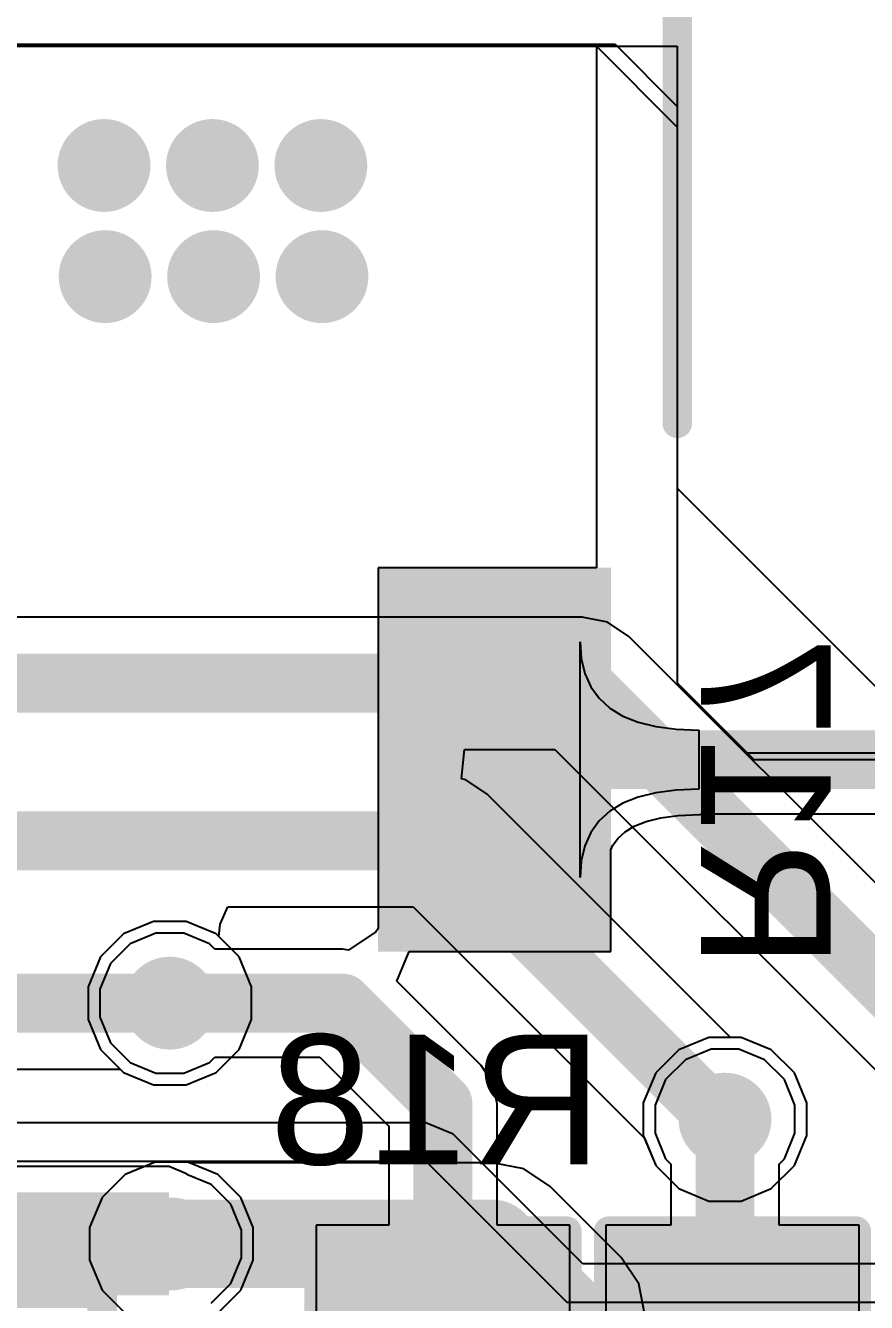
# Model space of a CAD drawing. Header units: millimetres. Extents: x -6 to 110, y 0 to 86.
# Drawn here: x 4.99 to 8.61, y 21.16 to 26.66 of the extents above; entities that cross this region are included whole.
import ezdxf

# ---------------------------------------------------------------- set-up
doc = ezdxf.new("R2010")
doc.units = ezdxf.units.MM
for name, color, linetype in [('BottomLayer', 5, 'Continuous'), ('BottomOverlay', 54, 'Continuous'), ('BottomPaste', 16, 'Continuous'), ('BottomSolder', 6, 'Continuous'), ('MidLayer1', 16, 'Continuous'), ('MidLayer2', 76, 'Continuous'), ('TopLayer', 1, 'Continuous'), ('ViaHoleLayer', 16, 'Continuous')]:
    doc.layers.add(name, color=color, linetype=linetype)
doc.styles.add('Arial', font='', dxfattribs={"height": 0.2})
doc.styles.get('Arial').set_extended_font_data('Arial')

# ---------------------------------------------------------------- blocks, each defined once
blk = doc.blocks.new('RES_0603_B_13')
at = {"layer": 'BottomLayer'}
for points in [[(-1.143, -0.4445), (-1.143, 0.4445), (-0.381, 0.4445), (-0.381, -0.4445)], [(0.381, -0.4445), (0.381, 0.4445), (1.143, 0.4445), (1.143, -0.4445)]]:
    blk.add_hatch(color=5, dxfattribs=at).paths.add_polyline_path(points)
at = {"layer": 'BottomPaste'}
for points in [[(-1.143, -0.4445), (-1.143, 0.4445), (-0.381, 0.4445), (-0.381, -0.4445)], [(0.381, -0.4445), (0.381, 0.4445), (1.143, 0.4445), (1.143, -0.4445)]]:
    blk.add_hatch(color=16, dxfattribs=at).paths.add_polyline_path(points)
at = {"layer": 'BottomSolder'}
for points in [[(-1.2446, -0.5461), (-1.2446, 0.5461), (-0.2794, 0.5461), (-0.2794, -0.5461)], [(0.2794, -0.5461), (0.2794, 0.5461), (1.2446, 0.5461), (1.2446, -0.5461)]]:
    blk.add_hatch(color=6, dxfattribs=at).paths.add_polyline_path(points)
at = {"layer": 'BottomOverlay', "const_width": 0.127}
for points in [[(1.2192, 0.5334), (-1.2192, 0.5334)], [(-1.2192, -0.5334), (-1.2192, 0.5334)], [(1.2192, -0.5334), (1.2192, 0.5334)], [(1.2192, -0.5334), (-1.2192, -0.5334)]]:
    blk.add_lwpolyline(points, dxfattribs=at)
at = {"layer": 'BottomOverlay', "const_width": 0.0635}
for points in [[(-1.25095, 0.5334, 1), (-1.18745, 0.5334, 1)], [(-1.25095, 0.5334, 1), (-1.18745, 0.5334, 1)], [(1.18745, 0.5334, 1), (1.25095, 0.5334, 1)], [(1.18745, 0.5334, 1), (1.25095, 0.5334, 1)], [(-1.25095, -0.5334, 1), (-1.18745, -0.5334, 1)], [(-1.25095, -0.5334, 1), (-1.18745, -0.5334, 1)], [(1.18745, -0.5334, 1), (1.25095, -0.5334, 1)], [(1.18745, -0.5334, 1), (1.25095, -0.5334, 1)]]:
    blk.add_lwpolyline(points, format="xyb", close=True, dxfattribs=at)
blk = doc.blocks.new('SOP_4_2_54_B_36')
at = {"layer": 'BottomLayer'}
blk.add_hatch(color=5, dxfattribs=at).paths.add_polyline_path([(2.4, 1.67), (3.85, 1.67), (3.85, 0.87), (2.4, 0.87)])
at = {"layer": 'BottomPaste'}
blk.add_hatch(color=16, dxfattribs=at).paths.add_polyline_path([(2.4, 1.67), (3.85, 1.67), (3.85, 0.87), (2.4, 0.87)])
at = {"layer": 'BottomSolder'}
blk.add_hatch(color=6, dxfattribs=at).paths.add_polyline_path([(2.2984, 1.7716), (3.9516, 1.7716), (3.9516, 0.7684), (2.2984, 0.7684)])
at = {"layer": 'BottomOverlay', "const_width": 0.127}
blk.add_lwpolyline([(1.6764, 2.0574), (-1.3208, 2.0574)], dxfattribs=at)
at = {"layer": 'BottomOverlay', "const_width": 0.0635}
blk.add_lwpolyline([(1.6446, 2.0574, 1), (1.7082, 2.0574, 1)], format="xyb", close=True, dxfattribs=at)
blk = doc.blocks.new('RES_0603_B_40')
at = {"layer": 'BottomLayer'}
for points in [[(-1.143, -0.4445), (-1.143, 0.4445), (-0.381, 0.4445), (-0.381, -0.4445)], [(0.381, -0.4445), (0.381, 0.4445), (1.143, 0.4445), (1.143, -0.4445)]]:
    blk.add_hatch(color=5, dxfattribs=at).paths.add_polyline_path(points)
at = {"layer": 'BottomPaste'}
for points in [[(-1.143, -0.4445), (-1.143, 0.4445), (-0.381, 0.4445), (-0.381, -0.4445)], [(0.381, -0.4445), (0.381, 0.4445), (1.143, 0.4445), (1.143, -0.4445)]]:
    blk.add_hatch(color=16, dxfattribs=at).paths.add_polyline_path(points)
at = {"layer": 'BottomSolder'}
for points in [[(-1.2446, -0.5461), (-1.2446, 0.5461), (-0.2794, 0.5461), (-0.2794, -0.5461)], [(0.2794, -0.5461), (0.2794, 0.5461), (1.2446, 0.5461), (1.2446, -0.5461)]]:
    blk.add_hatch(color=6, dxfattribs=at).paths.add_polyline_path(points)
at = {"layer": 'BottomOverlay', "const_width": 0.127}
for points in [[(1.2192, 0.5334), (-1.2192, 0.5334)], [(-1.2192, -0.5334), (-1.2192, 0.5334)], [(1.2192, -0.5334), (1.2192, 0.5334)], [(1.2192, -0.5334), (-1.2192, -0.5334)]]:
    blk.add_lwpolyline(points, dxfattribs=at)
at = {"layer": 'BottomOverlay', "const_width": 0.0635}
for points in [[(-1.25095, 0.5334, 1), (-1.18745, 0.5334, 1)], [(-1.25095, 0.5334, 1), (-1.18745, 0.5334, 1)], [(1.18745, 0.5334, 1), (1.25095, 0.5334, 1)], [(1.18745, 0.5334, 1), (1.25095, 0.5334, 1)], [(-1.25095, -0.5334, 1), (-1.18745, -0.5334, 1)], [(-1.25095, -0.5334, 1), (-1.18745, -0.5334, 1)], [(1.18745, -0.5334, 1), (1.25095, -0.5334, 1)], [(1.18745, -0.5334, 1), (1.25095, -0.5334, 1)]]:
    blk.add_lwpolyline(points, format="xyb", close=True, dxfattribs=at)
blk = doc.blocks.new('R___0201_B_42')
at = {"layer": 'BottomLayer'}
for points in [[(-0.41, 0.185), (-0.14, 0.185), (-0.14, -0.185), (-0.41, -0.185)], [(0.14, 0.185), (0.41, 0.185), (0.41, -0.185), (0.14, -0.185)]]:
    blk.add_hatch(color=5, dxfattribs=at).paths.add_polyline_path(points)
at = {"layer": 'BottomPaste'}
for points in [[(-0.41, 0.185), (-0.14, 0.185), (-0.14, -0.185), (-0.41, -0.185)], [(0.14, 0.185), (0.41, 0.185), (0.41, -0.185), (0.14, -0.185)]]:
    blk.add_hatch(color=16, dxfattribs=at).paths.add_polyline_path(points)
at = {"layer": 'BottomSolder'}
for points in [[(-0.465, 0.24), (-0.085, 0.24), (-0.085, -0.24), (-0.465, -0.24)], [(0.085, 0.24), (0.465, 0.24), (0.465, -0.24), (0.085, -0.24)]]:
    blk.add_hatch(color=6, dxfattribs=at).paths.add_polyline_path(points)
at = {"layer": 'BottomOverlay', "const_width": 0.127}
for points in [[(-0.4826, 0.254), (-0.4826, -0.254)], [(-0.4826, 0.254), (0.4826, 0.254)], [(0.4826, 0.254), (0.4826, -0.254)], [(-0.4826, -0.254), (0.4826, -0.254)]]:
    blk.add_lwpolyline(points, dxfattribs=at)
at = {"layer": 'BottomOverlay', "const_width": 0.0635}
for points in [[(-0.5143, 0.254, 1), (-0.4508, 0.254, 1)], [(-0.5143, 0.254, 1), (-0.4508, 0.254, 1)], [(0.4508, 0.254, 1), (0.5143, 0.254, 1)], [(0.4508, 0.254, 1), (0.5143, 0.254, 1)], [(-0.5143, -0.254, 1), (-0.4508, -0.254, 1)], [(-0.5143, -0.254, 1), (-0.4508, -0.254, 1)], [(0.4508, -0.254, 1), (0.5143, -0.254, 1)], [(0.4508, -0.254, 1), (0.5143, -0.254, 1)]]:
    blk.add_lwpolyline(points, format="xyb", close=True, dxfattribs=at)

msp = doc.modelspace()

# ---------------------------------------------------------------- hatches: boundary and pattern name
at = {"layer": 'BottomLayer'}
h = msp.add_hatch(color=5, dxfattribs=at)
edge = h.paths.add_edge_path()
edge.add_arc((5.3278, 26.0533), 0.2, 0, 360)
h = msp.add_hatch(color=5, dxfattribs=at)
edge = h.paths.add_edge_path()
edge.add_arc((5.7949, 26.0533), 0.2, 0, 360)
h = msp.add_hatch(color=5, dxfattribs=at)
edge = h.paths.add_edge_path()
edge.add_arc((6.262, 26.0533), 0.2, 0, 360)
h = msp.add_hatch(color=5, dxfattribs=at)
edge = h.paths.add_edge_path()
edge.add_arc((5.3326, 25.5747), 0.2, 0, 360)
h = msp.add_hatch(color=5, dxfattribs=at)
edge = h.paths.add_edge_path()
edge.add_arc((5.7997, 25.5747), 0.2, 0, 360)
h = msp.add_hatch(color=5, dxfattribs=at)
edge = h.paths.add_edge_path()
edge.add_arc((6.2668, 25.5747), 0.2, 0, 360)
h = msp.add_hatch(color=5, dxfattribs=at)
edge = h.paths.add_edge_path()
edge.add_arc((5.6111, 22.4454), 0.2, 0, 360)
h = msp.add_hatch(color=5, dxfattribs=at)
edge = h.paths.add_edge_path()
edge.add_arc((8.0034, 21.9456), 0.2, 0, 360)
msp.add_hatch(color=5, dxfattribs=at).paths.add_polyline_path([(4.881, 21.1871), (5.608, 21.1871), (5.608, 21.6312), (4.881, 21.6312)])
h = msp.add_hatch(color=5, dxfattribs=at)
edge = h.paths.add_edge_path()
edge.add_arc((5.6181, 21.4083), 0.2, 0, 360)
at = {"layer": 'MidLayer1'}
h = msp.add_hatch(color=16, dxfattribs=at)
edge = h.paths.add_edge_path()
edge.add_arc((5.3278, 26.0533), 0.2, 0, 360)
h = msp.add_hatch(color=16, dxfattribs=at)
edge = h.paths.add_edge_path()
edge.add_arc((5.7949, 26.0533), 0.2, 0, 360)
h = msp.add_hatch(color=16, dxfattribs=at)
edge = h.paths.add_edge_path()
edge.add_arc((6.262, 26.0533), 0.2, 0, 360)
h = msp.add_hatch(color=16, dxfattribs=at)
edge = h.paths.add_edge_path()
edge.add_arc((5.3326, 25.5747), 0.2, 0, 360)
h = msp.add_hatch(color=16, dxfattribs=at)
edge = h.paths.add_edge_path()
edge.add_arc((5.7997, 25.5747), 0.2, 0, 360)
h = msp.add_hatch(color=16, dxfattribs=at)
edge = h.paths.add_edge_path()
edge.add_arc((6.2668, 25.5747), 0.2, 0, 360)
h = msp.add_hatch(color=16, dxfattribs=at)
edge = h.paths.add_edge_path()
edge.add_arc((5.6111, 22.4454), 0.2, 0, 360)
h = msp.add_hatch(color=16, dxfattribs=at)
edge = h.paths.add_edge_path()
edge.add_arc((8.0034, 21.9456), 0.2, 0, 360)
h = msp.add_hatch(color=16, dxfattribs=at)
edge = h.paths.add_edge_path()
edge.add_arc((5.6181, 21.4083), 0.2, 0, 360)
at = {"layer": 'MidLayer2'}
h = msp.add_hatch(color=76, dxfattribs=at)
edge = h.paths.add_edge_path()
edge.add_arc((5.3278, 26.0533), 0.2, 0, 360)
h = msp.add_hatch(color=76, dxfattribs=at)
edge = h.paths.add_edge_path()
edge.add_arc((5.7949, 26.0533), 0.2, 0, 360)
h = msp.add_hatch(color=76, dxfattribs=at)
edge = h.paths.add_edge_path()
edge.add_arc((6.262, 26.0533), 0.2, 0, 360)
h = msp.add_hatch(color=76, dxfattribs=at)
edge = h.paths.add_edge_path()
edge.add_arc((5.3326, 25.5747), 0.2, 0, 360)
h = msp.add_hatch(color=76, dxfattribs=at)
edge = h.paths.add_edge_path()
edge.add_arc((5.7997, 25.5747), 0.2, 0, 360)
h = msp.add_hatch(color=76, dxfattribs=at)
edge = h.paths.add_edge_path()
edge.add_arc((6.2668, 25.5747), 0.2, 0, 360)
h = msp.add_hatch(color=76, dxfattribs=at)
edge = h.paths.add_edge_path()
edge.add_arc((5.6111, 22.4454), 0.2, 0, 360)
h = msp.add_hatch(color=76, dxfattribs=at)
edge = h.paths.add_edge_path()
edge.add_arc((8.0034, 21.9456), 0.2, 0, 360)
h = msp.add_hatch(color=76, dxfattribs=at)
edge = h.paths.add_edge_path()
edge.add_arc((5.6181, 21.4083), 0.2, 0, 360)
at = {"layer": 'TopLayer'}
h = msp.add_hatch(color=1, dxfattribs=at)
edge = h.paths.add_edge_path()
edge.add_arc((5.3278, 26.0533), 0.2, 0, 360)
h = msp.add_hatch(color=1, dxfattribs=at)
edge = h.paths.add_edge_path()
edge.add_arc((5.7949, 26.0533), 0.2, 0, 360)
h = msp.add_hatch(color=1, dxfattribs=at)
edge = h.paths.add_edge_path()
edge.add_arc((6.262, 26.0533), 0.2, 0, 360)
h = msp.add_hatch(color=1, dxfattribs=at)
edge = h.paths.add_edge_path()
edge.add_arc((5.3326, 25.5747), 0.2, 0, 360)
h = msp.add_hatch(color=1, dxfattribs=at)
edge = h.paths.add_edge_path()
edge.add_arc((5.7997, 25.5747), 0.2, 0, 360)
h = msp.add_hatch(color=1, dxfattribs=at)
edge = h.paths.add_edge_path()
edge.add_arc((6.2668, 25.5747), 0.2, 0, 360)
h = msp.add_hatch(color=1, dxfattribs=at)
edge = h.paths.add_edge_path()
edge.add_arc((5.6111, 22.4454), 0.2, 0, 360)
h = msp.add_hatch(color=1, dxfattribs=at)
edge = h.paths.add_edge_path()
edge.add_arc((8.0034, 21.9456), 0.2, 0, 360)
h = msp.add_hatch(color=1, dxfattribs=at)
edge = h.paths.add_edge_path()
edge.add_arc((5.6181, 21.4083), 0.2, 0, 360)
at = {"layer": 'ViaHoleLayer'}
h = msp.add_hatch(color=16, dxfattribs=at)
edge = h.paths.add_edge_path()
edge.add_arc((5.3278, 26.0533), 0.1, 0, 360)
h = msp.add_hatch(color=16, dxfattribs=at)
edge = h.paths.add_edge_path()
edge.add_arc((5.7949, 26.0533), 0.1, 0, 360)
h = msp.add_hatch(color=16, dxfattribs=at)
edge = h.paths.add_edge_path()
edge.add_arc((6.262, 26.0533), 0.1, 0, 360)
h = msp.add_hatch(color=16, dxfattribs=at)
edge = h.paths.add_edge_path()
edge.add_arc((5.3326, 25.5747), 0.1, 0, 360)
h = msp.add_hatch(color=16, dxfattribs=at)
edge = h.paths.add_edge_path()
edge.add_arc((5.7997, 25.5747), 0.1, 0, 360)
h = msp.add_hatch(color=16, dxfattribs=at)
edge = h.paths.add_edge_path()
edge.add_arc((6.2668, 25.5747), 0.1, 0, 360)
h = msp.add_hatch(color=16, dxfattribs=at)
edge = h.paths.add_edge_path()
edge.add_arc((5.6111, 22.4454), 0.1, 0, 360)
h = msp.add_hatch(color=16, dxfattribs=at)
edge = h.paths.add_edge_path()
edge.add_arc((8.0034, 21.9456), 0.1, 0, 360)
h = msp.add_hatch(color=16, dxfattribs=at)
edge = h.paths.add_edge_path()
edge.add_arc((5.6181, 21.4083), 0.1, 0, 360)

# ---------------------------------------------------------------- linework, layer by layer
at = {"layer": 'BottomLayer'}
for p, q in [((0, 26.5741), (7.4494, 26.5741)), ((7.4494, 26.5741), (7.4494, 24.3208)), ((7.4494, 24.3208), (6.5088, 24.3208)), ((6.5088, 24.3208), (6.5088, 22.7675)), ((7.3789, 22.9862), (7.3789, 24.0022)), ((7.3789, 24.0022), (7.384, 23.9298)), ((7.384, 23.9298), (7.3993, 23.865)), ((7.3993, 23.865), (7.4249, 23.8079)), ((7.4249, 23.8079), (7.4607, 23.7584)), ((7.4607, 23.7584), (7.5067, 23.7164)), ((7.5067, 23.7164), (7.5629, 23.6822)), ((7.5629, 23.6822), (7.6293, 23.6555)), ((7.6293, 23.6555), (7.706, 23.6364)), ((7.706, 23.6364), (7.7929, 23.625)), ((7.7929, 23.625), (7.89, 23.6212)), ((7.89, 23.6212), (7.89, 23.3672)), ((7.6293, 23.3329), (7.5629, 23.3062)), ((7.706, 23.352), (7.6293, 23.3329)), ((7.7929, 23.3634), (7.706, 23.352)), ((7.89, 23.3672), (7.7929, 23.3634)), ((7.5067, 23.2719), (7.4607, 23.23)), ((7.5629, 23.3062), (7.5067, 23.2719)), ((7.4607, 23.23), (7.4249, 23.1805)), ((7.6123, 23.2076), (7.6632, 23.228)), ((7.6632, 23.228), (7.7265, 23.2437)), ((7.7265, 23.2437), (7.8022, 23.2537)), ((7.8022, 23.2537), (7.8943, 23.2573)), ((7.8943, 23.2573), (7.9025, 23.2611)), ((7.9025, 23.2611), (9.7691, 23.2611)), ((7.4249, 23.1805), (7.3993, 23.1234)), ((7.5207, 23.1253), (7.5432, 23.1564)), ((7.5432, 23.1564), (7.5729, 23.1836)), ((7.5729, 23.1836), (7.6123, 23.2076)), ((7.3993, 23.1234), (7.384, 23.0586)), ((7.512, 23.1059), (7.5207, 23.1253)), ((7.512, 22.6676), (7.512, 23.1059)), ((7.384, 23.0586), (7.3789, 22.9862)), ((5.5511, 22.747), (5.4403, 22.7011)), ((5.6711, 22.747), (5.5511, 22.747)), ((5.7819, 22.7011), (5.6711, 22.747)), ((6.4996, 22.7524), (6.3818, 22.6732)), ((6.5088, 22.7675), (6.4996, 22.7524)), ((5.4403, 22.7011), (5.3554, 22.6163)), ((5.8046, 22.6785), (5.7819, 22.7011)), ((6.3548, 22.6785), (5.8046, 22.6785)), ((6.3818, 22.6732), (6.3548, 22.6785)), ((6.5893, 22.5406), (6.6419, 22.6676)), ((6.6419, 22.6676), (7.512, 22.6676)), ((5.3554, 22.6163), (5.3095, 22.5054)), ((5.3095, 22.5054), (5.3095, 22.3855)), ((6.953, 22.1769), (6.5893, 22.5406)), ((5.3095, 22.3855), (5.3554, 22.2746)), ((5.3554, 22.2746), (5.4403, 22.1898)), ((7.9434, 22.2472), (7.8326, 22.2013)), ((8.0634, 22.2472), (7.9434, 22.2472)), ((8.1742, 22.2013), (8.0634, 22.2472)), ((5.4403, 22.1898), (5.5511, 22.1438)), ((5.6711, 22.1438), (5.7819, 22.1898)), ((5.7819, 22.1898), (5.8046, 22.2124)), ((5.8046, 22.2124), (6.2583, 22.2124)), ((6.2583, 22.2124), (6.5551, 21.9155)), ((7.0035, 22.1012), (6.953, 22.1769)), ((7.8326, 22.2013), (7.7477, 22.1164)), ((8.2591, 22.1164), (8.1742, 22.2013)), ((5.5511, 22.1438), (5.6711, 22.1438)), ((7.7477, 22.1164), (7.7018, 22.0056)), ((8.305, 22.0056), (8.2591, 22.1164)), ((7.0213, 22.012), (7.0035, 22.1012)), ((7.0213, 21.4888), (7.0213, 22.012)), ((7.7018, 22.0056), (7.7018, 21.8856)), ((8.305, 21.8856), (8.305, 22.0056)), ((6.5551, 21.9155), (6.5551, 21.4888)), ((7.7018, 21.8856), (7.7477, 21.7748)), ((8.2591, 21.7748), (8.305, 21.8856)), ((5.608, 21.7412), (4.881, 21.7412)), ((5.6857, 21.709), (5.608, 21.7412)), ((7.7477, 21.7748), (7.7703, 21.7522)), ((7.7703, 21.7522), (7.7703, 21.4888)), ((8.2365, 21.7522), (8.2591, 21.7748)), ((8.2365, 21.4888), (8.2365, 21.7522)), ((5.6868, 21.7063), (5.6857, 21.709)), ((5.789, 21.664), (5.6868, 21.7063)), ((5.8738, 21.5792), (5.789, 21.664)), ((5.9197, 21.4683), (5.8738, 21.5792)), ((5.9197, 21.3484), (5.9197, 21.4683)), ((6.5551, 21.4888), (6.2421, 21.4888)), ((6.2421, 21.4888), (6.2421, 20.5236)), ((7.3343, 21.4888), (7.0213, 21.4888)), ((7.3343, 20.5236), (7.3343, 21.4888)), ((7.7703, 21.4888), (7.4893, 21.4888)), ((7.4893, 21.4888), (7.4893, 20.5236)), ((8.5815, 21.4888), (8.2365, 21.4888)), ((8.5815, 20.5236), (8.5815, 21.4888)), ((5.8738, 21.2375), (5.9197, 21.3484)), ((5.789, 21.1527), (5.8738, 21.2375))]:
    msp.add_line(p, q, dxfattribs=at)
for points, const_width in [([(7.0104, 23.4942), (9.8657, 23.4942)], 0.254), ([(5.6111, 22.4454), (6.3548, 22.4454)], 0.254), ([(6.3548, 22.4454), (6.7882, 22.012)], 0.254), ([(6.7882, 21.0062), (6.7882, 22.012)], 0.254), ([(8.0034, 21.0382), (8.0034, 21.9456)], 0.254), ([(5.066, 21.3221), (5.1523, 21.4083)], 0.127), ([(5.1523, 21.4083), (5.6181, 21.4083)], 0.127)]:
    msp.add_lwpolyline(points, dxfattribs=dict(at, const_width=const_width))
for points, const_width in [([(6.9469, 23.4942, 1), (7.0739, 23.4942, 1)], 0.127), ([(5.5476, 22.4454, 1), (5.6746, 22.4454, 1)], 0.127), ([(6.2913, 22.4454, 1), (6.4183, 22.4454, 1)], 0.127), ([(6.2913, 22.4454, 1), (6.4183, 22.4454, 1)], 0.127), ([(6.7247, 22.012, 1), (6.8517, 22.012, 1)], 0.127), ([(6.7247, 22.012, 1), (6.8517, 22.012, 1)], 0.127), ([(7.9399, 21.9456, 1), (8.0669, 21.9456, 1)], 0.127), ([(5.1205, 21.4083, 1), (5.184, 21.4083, 1)], 0.0635), ([(5.1205, 21.4083, 1), (5.184, 21.4083, 1)], 0.0635), ([(5.5864, 21.4083, 1), (5.6499, 21.4083, 1)], 0.0635), ([(5.0343, 21.3221, 1), (5.0978, 21.3221, 1)], 0.0635), ([(7.9399, 21.0382, 1), (8.0669, 21.0382, 1)], 0.127)]:
    msp.add_lwpolyline(points, format="xyb", close=True, dxfattribs=dict(at, const_width=const_width))
at = {"layer": 'MidLayer1'}
for p, q in [((0, 26.5755), (7.5298, 26.5755)), ((7.5298, 26.5755), (7.7978, 26.3075)), ((7.7978, 26.3075), (7.7978, 23.8252)), ((7.7978, 23.8252), (8.0994, 23.5236)), ((8.0994, 23.5236), (21.7442, 23.5236)), ((5.541, 22.7978), (5.4115, 22.7442)), ((5.6812, 22.7978), (5.541, 22.7978)), ((5.8107, 22.7442), (5.6812, 22.7978)), ((5.4115, 22.7442), (5.3124, 22.6451)), ((5.9099, 22.6451), (5.8107, 22.7442)), ((5.3124, 22.6451), (5.2587, 22.5155)), ((5.9635, 22.5155), (5.9099, 22.6451)), ((5.2587, 22.5155), (5.2587, 22.3754)), ((5.9635, 22.3754), (5.9635, 22.5155)), ((5.2587, 22.3754), (5.3124, 22.2458)), ((5.9099, 22.2458), (5.9635, 22.3754)), ((7.9333, 22.298), (7.8038, 22.2443)), ((8.0735, 22.298), (7.9333, 22.298)), ((8.203, 22.2443), (8.0735, 22.298)), ((5.3124, 22.2458), (5.4115, 22.1467)), ((5.8107, 22.1467), (5.9099, 22.2458)), ((7.8038, 22.2443), (7.7047, 22.1452)), ((8.3022, 22.1452), (8.203, 22.2443)), ((5.4115, 22.1467), (5.541, 22.093)), ((5.6812, 22.093), (5.8107, 22.1467)), ((7.7047, 22.1452), (7.651, 22.0157)), ((8.3558, 22.0157), (8.3022, 22.1452)), ((5.541, 22.093), (5.6812, 22.093)), ((7.651, 22.0157), (7.651, 21.8755)), ((8.3558, 21.8755), (8.3558, 22.0157)), ((6.7149, 21.9301), (4.3491, 21.9301)), ((6.8315, 21.8818), (6.7149, 21.9301)), ((7.3909, 21.3224), (6.8315, 21.8818)), ((7.651, 21.8755), (7.7047, 21.746)), ((8.3022, 21.746), (8.3558, 21.8755)), ((4.2807, 21.7651), (6.7149, 21.7651)), ((6.7149, 21.7651), (7.3226, 21.1574)), ((7.7047, 21.746), (7.8038, 21.6469)), ((8.203, 21.6469), (8.3022, 21.746)), ((7.8038, 21.6469), (7.9333, 21.5932)), ((8.0735, 21.5932), (8.203, 21.6469)), ((7.9333, 21.5932), (8.0735, 21.5932)), ((19.1148, 21.3224), (7.3909, 21.3224)), ((7.3226, 21.1574), (19.1148, 21.1574))]:
    msp.add_line(p, q, dxfattribs=at)
at = {"layer": 'MidLayer2'}
for p, q in [((0, 26.5669), (7.4494, 26.5669)), ((7.4494, 26.5669), (7.7977, 26.2186)), ((7.7977, 26.2186), (7.7979, 23.8251)), ((7.7979, 23.8251), (8.128, 23.495)), ((8.128, 23.495), (23.0972, 23.495)), ((5.541, 22.7978), (5.4115, 22.7442)), ((5.6812, 22.7978), (5.541, 22.7978)), ((5.8107, 22.7442), (5.6812, 22.7978)), ((5.4115, 22.7442), (5.3124, 22.6451)), ((5.9099, 22.6451), (5.8107, 22.7442)), ((5.3124, 22.6451), (5.2587, 22.5155)), ((5.9635, 22.5155), (5.9099, 22.6451)), ((5.2587, 22.5155), (5.2587, 22.3754)), ((5.9635, 22.3754), (5.9635, 22.5155)), ((5.2587, 22.3754), (5.3124, 22.2458)), ((5.9099, 22.2458), (5.9635, 22.3754)), ((7.9333, 22.298), (7.8038, 22.2443)), ((8.0735, 22.298), (7.9333, 22.298)), ((8.203, 22.2443), (8.0735, 22.298)), ((5.3124, 22.2458), (5.4115, 22.1467)), ((5.8107, 22.1467), (5.9099, 22.2458)), ((7.8038, 22.2443), (7.7047, 22.1452)), ((8.3022, 22.1452), (8.203, 22.2443)), ((5.4115, 22.1467), (5.541, 22.093)), ((5.6812, 22.093), (5.8107, 22.1467)), ((7.7047, 22.1452), (7.651, 22.0157)), ((8.3558, 22.0157), (8.3022, 22.1452)), ((5.541, 22.093), (5.6812, 22.093)), ((7.651, 22.0157), (7.651, 21.8755)), ((8.3558, 21.8755), (8.3558, 22.0157)), ((7.651, 21.8755), (7.7047, 21.746)), ((8.3022, 21.746), (8.3558, 21.8755)), ((5.548, 21.7607), (5.4185, 21.7071)), ((5.6882, 21.7607), (5.548, 21.7607)), ((5.8177, 21.7071), (5.6882, 21.7607)), ((7.7047, 21.746), (7.8038, 21.6469)), ((8.203, 21.6469), (8.3022, 21.746)), ((5.4185, 21.7071), (5.3194, 21.608)), ((5.9169, 21.608), (5.8177, 21.7071)), ((7.8038, 21.6469), (7.9333, 21.5932)), ((8.0735, 21.5932), (8.203, 21.6469)), ((5.3194, 21.608), (5.2657, 21.4784)), ((5.9705, 21.4784), (5.9169, 21.608)), ((7.9333, 21.5932), (8.0735, 21.5932)), ((5.2657, 21.4784), (5.2657, 21.3383)), ((5.9705, 21.3383), (5.9705, 21.4784)), ((5.2657, 21.3383), (5.3194, 21.2087)), ((5.9169, 21.2087), (5.9705, 21.3383)), ((5.3194, 21.2087), (5.4185, 21.1096)), ((5.8177, 21.1096), (5.9169, 21.2087))]:
    msp.add_line(p, q, dxfattribs=at)
at = {"layer": 'TopLayer'}
for p, q in [((0, 26.5669), (7.7978, 26.5669)), ((7.7978, 26.5669), (7.7978, 24.6634)), ((7.7978, 24.6634), (8.9376, 23.5236)), ((7.3883, 24.1083), (4.641, 24.1083)), ((7.4973, 24.0866), (7.3883, 24.1083)), ((7.3883, 24.1083), (7.3883, 24.1083)), ((7.5897, 24.0248), (7.4973, 24.0866)), ((9.3165, 22.298), (7.5897, 24.0248)), ((6.8684, 23.4115), (6.8809, 23.5385)), ((6.8809, 23.5385), (7.2703, 23.5385)), ((7.2703, 23.5385), (8.8955, 21.9133)), ((6.8864, 23.4079), (6.8684, 23.4115)), ((6.9789, 23.3462), (6.8864, 23.4079)), ((8.027, 22.298), (6.9789, 23.3462)), ((5.8287, 22.7856), (5.861, 22.8599)), ((5.861, 22.8599), (6.6594, 22.8599)), ((6.6594, 22.8599), (7.6561, 21.8632)), ((5.8221, 22.7329), (5.8287, 22.7856)), ((5.9099, 22.6451), (5.8221, 22.7329)), ((5.9635, 22.5155), (5.9099, 22.6451)), ((5.9635, 22.3754), (5.9635, 22.5155)), ((5.9099, 22.2458), (5.9635, 22.3754)), ((8.0735, 22.298), (8.027, 22.298)), ((8.203, 22.2443), (8.0735, 22.298)), ((5.8107, 22.1467), (5.9099, 22.2458)), ((8.3022, 22.1452), (8.203, 22.2443)), ((3.996, 22.1606), (5.3976, 22.1606)), ((5.3976, 22.1606), (5.4115, 22.1467)), ((5.4115, 22.1467), (5.541, 22.093)), ((5.6812, 22.093), (5.8107, 22.1467)), ((8.3558, 22.0157), (8.3022, 22.1452)), ((5.541, 22.093), (5.6812, 22.093)), ((8.3558, 21.8755), (8.3558, 22.0157)), ((7.6561, 21.8632), (7.7047, 21.746)), ((8.3022, 21.746), (8.3558, 21.8755)), ((5.548, 21.7607), (5.4185, 21.7071)), ((5.6882, 21.7607), (5.548, 21.7607)), ((5.6949, 21.758), (5.6882, 21.7607)), ((7.0029, 21.758), (5.6949, 21.758)), ((7.1366, 21.7314), (7.0029, 21.758)), ((7.2501, 21.6556), (7.1366, 21.7314)), ((7.7047, 21.746), (7.8038, 21.6469)), ((8.203, 21.6469), (8.3022, 21.746)), ((5.4185, 21.7071), (5.3194, 21.608)), ((7.5559, 21.3498), (7.2501, 21.6556)), ((7.8038, 21.6469), (7.9333, 21.5932)), ((8.0735, 21.5932), (8.203, 21.6469)), ((5.3194, 21.608), (5.2657, 21.4784)), ((7.9333, 21.5932), (8.0735, 21.5932)), ((5.2657, 21.4784), (5.2657, 21.3383)), ((7.6317, 21.2363), (7.5559, 21.3498)), ((7.5559, 21.3498), (7.5559, 21.3498)), ((5.2657, 21.3383), (5.3194, 21.2087)), ((7.6583, 21.1025), (7.6317, 21.2363)), ((5.3194, 21.2087), (5.4185, 21.1096))]:
    msp.add_line(p, q, dxfattribs=at)
for points, const_width in [([(4.523, 23.8234), (7.3883, 23.8234)], 0.254), ([(7.3883, 23.8234), (9.2479, 21.9637)], 0.254), ([(4.2299, 23.1447), (6.7774, 23.1447)], 0.254), ([(6.7774, 23.1447), (7.9086, 22.0135)], 0.254), ([(3.996, 22.4454), (5.6111, 22.4454)], 0.254), ([(5.6181, 21.4083), (7.0029, 21.4083)], 0.381), ([(7.0029, 21.4083), (7.3087, 21.1025)], 0.381), ([(7.3087, 19.6411), (7.3087, 21.1025)], 0.381)]:
    msp.add_lwpolyline(points, dxfattribs=dict(at, const_width=const_width))
for points, const_width in [([(7.3248, 23.8234, 1), (7.4518, 23.8234, 1)], 0.127), ([(7.3248, 23.8234, 1), (7.4518, 23.8234, 1)], 0.127), ([(6.7139, 23.1447, 1), (6.8409, 23.1447, 1)], 0.127), ([(6.7139, 23.1447, 1), (6.8409, 23.1447, 1)], 0.127), ([(5.5476, 22.4454, 1), (5.6746, 22.4454, 1)], 0.127), ([(7.8451, 22.0135, 1), (7.9721, 22.0135, 1)], 0.127), ([(5.5229, 21.4083, 1), (5.7134, 21.4083, 1)], 0.1905), ([(6.9076, 21.4083, 1), (7.0981, 21.4083, 1)], 0.1905), ([(6.9076, 21.4083, 1), (7.0981, 21.4083, 1)], 0.1905), ([(7.2134, 21.1025, 1), (7.4039, 21.1025, 1)], 0.1905), ([(7.2134, 21.1025, 1), (7.4039, 21.1025, 1)], 0.1905)]:
    msp.add_lwpolyline(points, format="xyb", close=True, dxfattribs=dict(at, const_width=const_width))

# ---------------------------------------------------------------- block references
for name, p, rotation in [('SOP_4_2_54_B_36', (5.7404, 26.6192), 270), ('R___0201_B_42', (5.066, 21.0471), 90), ('RES_0603_B_13', (6.7882, 20.2442), 270), ('RES_0603_B_40', (8.0354, 20.2442), 270)]:
    msp.add_blockref(name, p, dxfattribs=dict(rotation=rotation))

# ---------------------------------------------------------------- texts
at = {"layer": 'BottomOverlay', "style": 'Arial', "text_generation_flag": 2}
msp.add_text('R17', height=0.5588, rotation=270, dxfattribs=at).set_placement((7.8995, 22.5935))
msp.add_text('R18', height=0.5588, dxfattribs=at).set_placement((7.4739, 21.7512))

doc.saveas('drawing.dxf')
